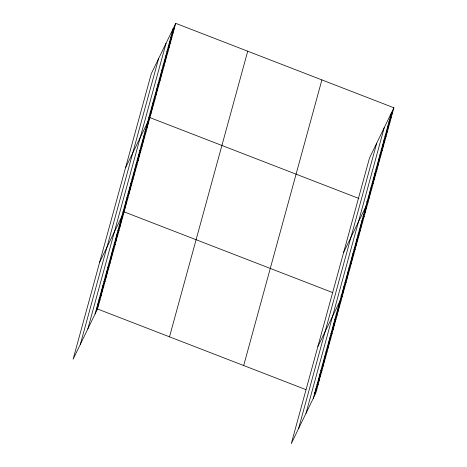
<?xml version="1.0" encoding="UTF-8"?>
<svg xmlns="http://www.w3.org/2000/svg" width="467" height="467" viewBox="0 0 467 467"><rect width="100%" height="100%" fill="white"/><g stroke="black" fill="none" stroke-linecap="round" stroke-linejoin="round"><path stroke-width="0.7" d="M80.353 344.296L158.576 58.673M87.825 328.914L166.042 43.291M95.075 313.982L173.292 28.359M175.726 23.35L151.326 73.605L73.103 359.228L97.51 308.973L175.726 23.35L393.897 107.772L315.674 393.395L291.274 443.65L369.49 158.027L393.897 107.772M169.503 336.835L247.72 51.207M243.681 365.538L321.897 79.91M298.524 428.718L376.741 143.095M305.996 413.336L384.213 127.713M313.246 398.404L391.463 112.78M172.002 33.069L174.436 28.061M170.712 37.786L173.146 32.778M169.422 42.497L171.856 37.488M168.132 47.208L170.566 42.199M166.842 51.925L169.276 46.916M165.552 56.635L167.986 51.627M164.261 61.346L166.69 56.338M162.971 66.063L165.4 61.054M161.681 70.774L164.11 65.765M160.391 75.485L162.82 70.476M159.101 80.201L161.529 75.193M157.805 84.912L160.239 79.904M156.515 89.623L158.949 84.615M155.225 94.334L157.659 89.331M153.935 99.051L156.369 94.042M152.645 103.762L155.079 98.753M151.355 108.472L153.789 103.47M150.065 113.189L152.493 108.181M148.775 117.9L151.203 112.891M125.512 167.863L149.913 117.608L358.919 198.481M146.194 127.328L148.623 122.319M144.904 132.038L147.333 127.03M143.608 136.749L146.043 131.747M142.318 141.466L144.752 136.457M141.028 146.177L143.462 141.168M139.738 150.888L142.172 145.885M138.448 155.604L140.882 150.596M137.158 160.315L139.592 155.307M135.868 165.026L138.296 160.023M134.578 169.743L137.006 164.734M133.288 174.454L135.716 169.445M131.998 179.165L134.426 174.162M130.707 183.881L133.136 178.873M129.412 188.592L131.846 183.584M128.121 193.303L130.556 188.3M126.831 198.02L129.266 193.011M125.541 202.731L127.976 197.722M124.251 207.441L126.685 202.439M122.961 212.158L125.395 207.15M99.699 262.115L124.099 211.86L332.451 292.482M120.404 221.492L122.839 216.484M119.138 226.116L121.572 221.113M117.871 230.745L120.305 225.736M116.604 235.368L119.038 230.359M115.337 239.991L117.772 234.983M114.071 244.615L116.505 239.606M112.804 249.238L115.238 244.235M111.537 253.867L113.971 248.858M110.27 258.49L112.705 253.482M109.009 263.114L111.438 258.105M107.743 267.737L110.171 262.728M106.476 272.36L108.904 267.352M105.209 276.989L107.638 271.981M103.943 281.613L106.371 276.604M102.676 286.236L105.104 281.227M101.409 290.859L103.837 285.851M100.142 295.483L102.571 290.474M98.876 300.106L101.31 295.103M97.609 304.735L100.043 299.726M96.342 309.358L98.776 304.35M390.173 117.491L392.607 112.483M388.883 122.202L391.311 117.199M387.592 126.919L390.021 121.91M386.302 131.63L388.731 126.621M385.012 136.341L387.441 131.332M383.722 141.057L386.151 136.049M382.426 145.768L384.861 140.76M381.136 150.479L383.57 145.47M379.846 155.196L382.28 150.187M378.556 159.907L380.99 154.898M377.266 164.618L379.7 159.609M375.976 169.334L378.41 164.326M374.686 174.045L377.114 169.036M373.396 178.756L375.824 173.747M372.106 183.473L374.534 178.464M370.816 188.183L373.244 183.175M369.525 192.894L371.954 187.886M368.229 197.611L370.664 192.602M366.939 202.322L369.374 197.313M343.683 252.279L368.084 202.024L366.776 201.522M364.359 211.749L366.793 206.741M363.069 216.46L365.503 211.452M361.779 221.171L364.213 216.163M360.489 225.888L362.917 220.879M359.199 230.599L361.627 225.59M357.909 235.31L360.337 230.301M356.619 240.026L359.047 235.018M355.329 244.737L357.757 239.729M354.033 249.448L356.467 244.439M352.743 254.165L355.177 249.156M351.453 258.876L353.887 253.867M350.162 263.586L352.597 258.578M348.872 268.303L351.307 263.295M347.582 273.014L350.017 268.005M346.292 277.725L348.721 272.716M345.002 282.442L347.43 277.433M343.712 287.152L346.14 282.144M342.422 291.863L344.85 286.855M341.132 296.58L343.56 291.571M317.869 346.537L342.27 296.282L340.963 295.774M338.575 305.914L341.003 300.906M337.308 310.537L339.737 305.529M336.042 315.161L338.47 310.158M334.775 319.79L337.203 314.781M333.508 324.413L335.936 319.405M332.241 329.037L334.67 324.028M330.975 333.66L333.403 328.651M329.708 338.283L332.142 333.28M328.441 342.912L330.875 337.904M327.174 347.536L329.609 342.527M325.908 352.159L328.342 347.15M324.641 356.782L327.075 351.774M323.374 361.405L325.808 356.397M322.107 366.035L324.542 361.026M320.841 370.658L323.275 365.649M319.574 375.281L322.008 370.273M318.307 379.904L320.741 374.896M317.046 384.528L319.475 379.519M315.78 389.151L318.208 384.148M314.513 393.78L316.941 388.772M97.51 308.973L305.856 389.595M314.367 392.887L315.674 393.395"/></g></svg>
